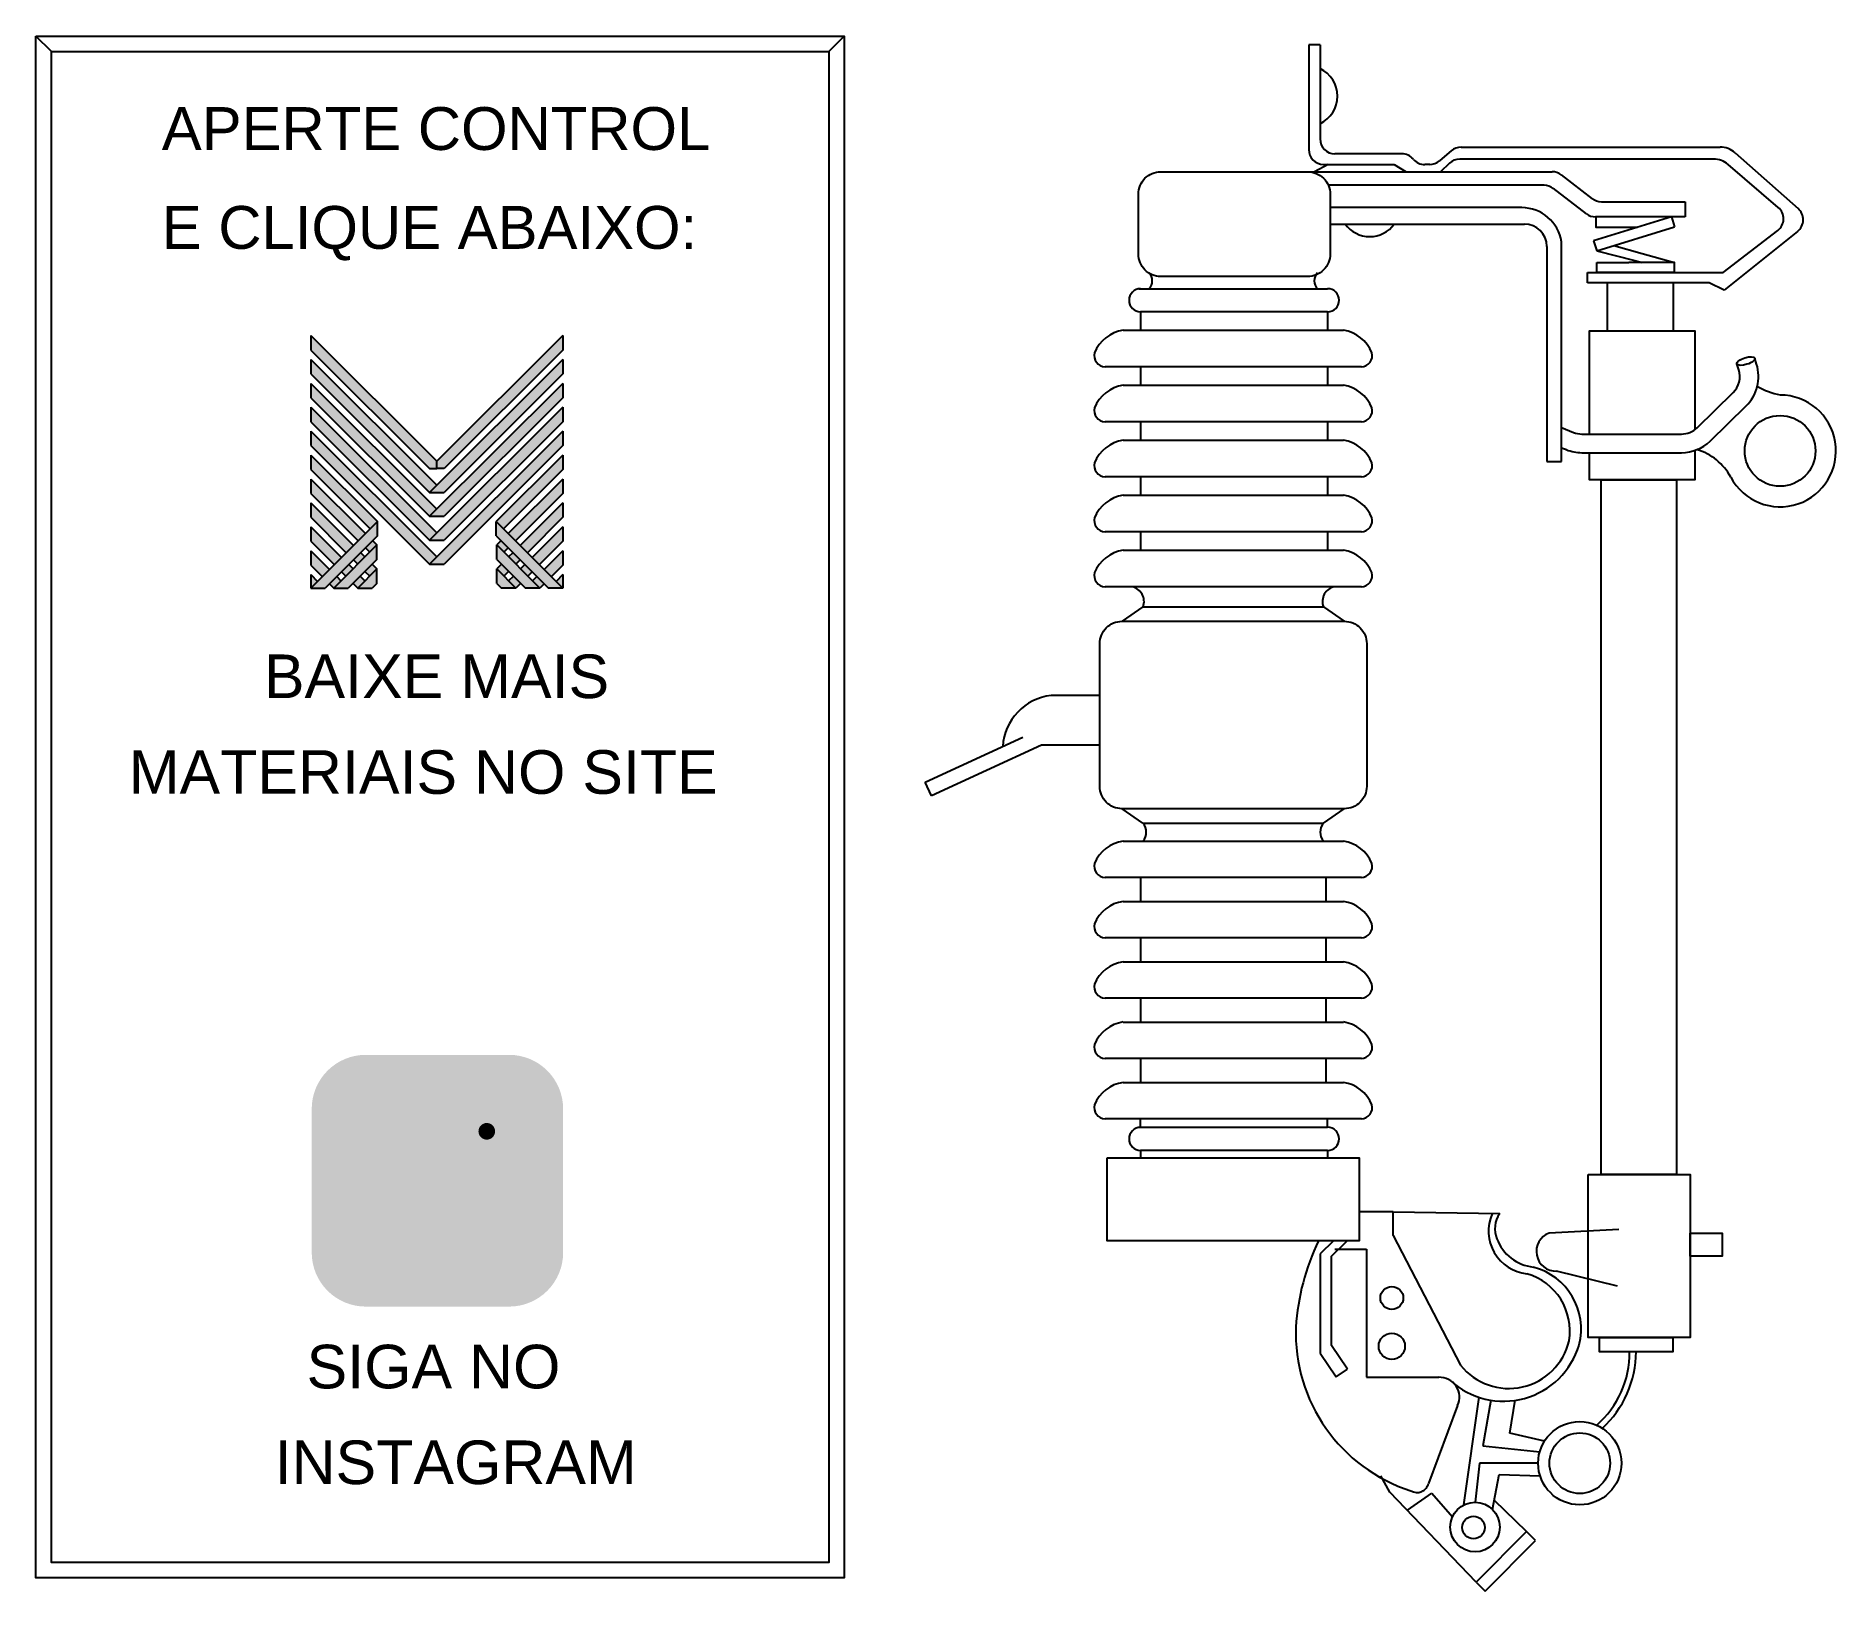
# Model space of a CAD drawing. Header units: millimetres. Extents: x 3297 to 5710, y 7077 to 9161.
import ezdxf

# ---------------------------------------------------------------- set-up
doc = ezdxf.new("R2010")
doc.units = ezdxf.units.MM
for name, color, linetype in [('BUCHA DE PASSAGEM', 20, 'Continuous'), ('logo01', 10, 'Continuous'), ('logo02', 250, 'Continuous')]:
    doc.layers.add(name, color=color, linetype=linetype)
doc.styles.get("Standard").update_dxf_attribs({"font": 'arial.ttf'})

# ---------------------------------------------------------------- blocks, each defined once
blk = doc.blocks.new('MESH')
at = {"layer": 'logo01'}
h = blk.add_hatch(color=256, dxfattribs=at)
h.dxf.hatch_style = 1
h.paths.add_polyline_path([(30046, 14087), (30046, 13835), (32119, 11769), (32248, 11769), (32248, 11893)])
h.paths.add_polyline_path([(30046, 13670), (30046, 13418), (32121, 11349), (32248, 11475)])
h.paths.add_polyline_path([(30046, 13253), (30046, 13001), (32121, 10932), (32248, 11058)])
h.paths.add_polyline_path([(30046, 12835), (30046, 12583), (32121, 10515), (32248, 10641)])
h.paths.add_polyline_path([(30046, 12418), (30046, 12166), (32121, 10097), (32248, 10223)])
h.paths.add_polyline_path([(30046, 12001), (30046, 11749), (31084, 10714), (31211, 10840)])
h.paths.add_polyline_path([(30046, 11583), (30046, 11331), (30875, 10505), (31001, 10631)])
h.paths.add_polyline_path([(30046, 11166), (30046, 10914), (30666, 10296), (30792, 10422)])
h.paths.add_polyline_path([(30046, 10749), (30046, 10497), (30456, 10088), (30583, 10214)])
h.paths.add_polyline_path([(30046, 10331), (30046, 10079), (30247, 9879), (30373, 10005)])
h.paths.add_polyline_path([(30164, 9796), (30046, 9914), (30046, 9679)])
h.paths.add_polyline_path([(30574, 9805), (30500, 9879), (30373, 9753), (30448, 9679)])
h.paths.add_polyline_path([(30784, 10013), (30709, 10088), (30583, 9962), (30657, 9887)])
h.paths.add_polyline_path([(30993, 9805), (30910, 9887), (30784, 9761), (30867, 9679)])
h.paths.add_polyline_path([(30993, 10222), (30918, 10296), (30792, 10170), (30867, 10096)])
h.paths.add_polyline_path([(31119, 10096), (30993, 9970), (31076, 9887), (31202, 10013)])
h.paths.add_polyline_path([(31202, 10431), (31128, 10505), (31001, 10379), (31076, 10305)], flags=17)
h.paths.add_polyline_path([(33284, 10840), (33284, 10588), (34196, 9679), (34449, 9679)])
h.paths.add_polyline_path([(33293, 10431), (33293, 10179), (33794, 9679), (34047, 9679)])
h.paths.add_polyline_path([(33293, 10013), (33293, 9761), (33376, 9679), (33628, 9679)], flags=17)
at = {"layer": 'logo02'}
h = blk.add_hatch(color=256, dxfattribs=at)
h.dxf.hatch_style = 1
h.paths.add_polyline_path([(34449, 13835), (34449, 14087), (32248, 11893), (32248, 11769), (32376, 11769)])
h.paths.add_polyline_path([(34449, 13418), (34449, 13670), (32121, 11349), (32374, 11349)])
h.paths.add_polyline_path([(34449, 13001), (34449, 13253), (32121, 10932), (32374, 10932)])
h.paths.add_polyline_path([(34449, 12583), (34449, 12835), (32121, 10515), (32374, 10515)])
h.paths.add_polyline_path([(34449, 12166), (34449, 12418), (32121, 10097), (32374, 10097)])
h.paths.add_polyline_path([(34449, 11749), (34449, 12001), (33284, 10840), (33411, 10714)], flags=17)
h.paths.add_polyline_path([(34449, 11331), (34449, 11583), (33494, 10631), (33620, 10505)], flags=17)
h.paths.add_polyline_path([(34449, 10914), (34449, 11166), (33703, 10422), (33829, 10296)], flags=17)
h.paths.add_polyline_path([(34449, 10497), (34449, 10749), (33912, 10214), (34039, 10088)])
h.paths.add_polyline_path([(34449, 10331), (34122, 10005), (34248, 9879), (34449, 10079)])
h.paths.add_polyline_path([(33577, 10296), (33502, 10222), (33628, 10096), (33703, 10170)])
h.paths.add_polyline_path([(33367, 10505), (33293, 10431), (33419, 10305), (33494, 10379)], flags=17)
h.paths.add_polyline_path([(33376, 10096), (33293, 10013), (33419, 9887), (33502, 9970)])
h.paths.add_polyline_path([(33786, 10088), (33711, 10013), (33838, 9887), (33912, 9962)])
h.paths.add_polyline_path([(33585, 9887), (33502, 9805), (33628, 9679), (33711, 9761)])
h.paths.add_polyline_path([(33995, 9879), (33921, 9805), (34047, 9679), (34122, 9753)])
h.paths.add_polyline_path([(34449, 9914), (34331, 9796), (34449, 9679)])
h.paths.add_polyline_path([(31202, 10013), (30867, 9679), (31119, 9679), (31202, 9761)], flags=17)
h.paths.add_polyline_path([(31202, 10179), (31202, 10431), (30448, 9679), (30701, 9679)])
h.paths.add_polyline_path([(31211, 10588), (31211, 10840), (30046, 9679), (30299, 9679)])
at = {"layer": 'logo01'}
for p, q in [((30046, 14087), (30046, 13835)), ((30046, 14087), (32248, 11893)), ((30046, 13835), (32119, 11769)), ((30046, 13670), (30046, 13418)), ((30046, 13670), (32248, 11475)), ((30046, 13418), (32121, 11349)), ((30046, 13253), (30046, 13001)), ((30046, 13253), (32248, 11058)), ((30046, 13001), (32121, 10932)), ((30046, 12835), (30046, 12583)), ((30046, 12835), (32248, 10641)), ((30046, 12583), (32121, 10515)), ((30046, 12418), (30046, 12166)), ((30046, 12418), (32248, 10223)), ((30046, 12166), (32121, 10097)), ((30046, 12001), (30046, 11749)), ((30046, 12001), (31211, 10840)), ((30046, 11749), (31084, 10714)), ((32119, 11769), (32248, 11769)), ((30046, 11583), (30046, 11331)), ((30046, 11583), (31001, 10631)), ((30046, 11331), (30875, 10505)), ((30046, 11166), (30046, 10914)), ((30046, 11166), (30792, 10422)), ((30046, 10914), (30666, 10296)), ((30046, 10749), (30046, 10497)), ((30046, 10749), (30583, 10214)), ((33284, 10840), (34449, 9679)), ((33284, 10588), (33284, 10840)), ((30046, 10497), (30456, 10088)), ((31001, 10379), (31076, 10305)), ((31128, 10505), (31202, 10431)), ((33284, 10588), (34196, 9679)), ((33293, 10431), (34047, 9679)), ((33293, 10179), (33293, 10431)), ((30046, 10331), (30046, 10079)), ((30046, 10331), (30373, 10005)), ((30046, 10079), (30247, 9879)), ((30709, 10088), (30784, 10013)), ((30792, 10170), (30867, 10096)), ((30918, 10296), (30993, 10222)), ((31119, 10096), (31202, 10013)), ((33293, 10179), (33794, 9679)), ((30046, 9914), (30046, 9679)), ((30046, 9914), (30164, 9796)), ((30373, 9753), (30448, 9679)), ((30500, 9879), (30574, 9805)), ((30583, 9962), (30657, 9887)), ((30784, 9761), (30867, 9679)), ((30910, 9887), (30993, 9805)), ((30993, 9970), (31076, 9887)), ((33293, 10013), (33628, 9679)), ((33293, 9761), (33293, 10013)), ((33293, 9761), (33376, 9679)), ((33628, 9679), (33376, 9679)), ((34047, 9679), (33794, 9679)), ((34449, 9679), (34196, 9679))]:
    blk.add_line(p, q, dxfattribs=at)
at = {"layer": 'logo02'}
for p, q in [((34449, 14087), (32248, 11893)), ((34449, 13835), (32376, 11769)), ((34449, 14087), (34449, 13835)), ((34449, 13670), (32121, 11349)), ((34449, 13670), (34449, 13418)), ((34449, 13253), (32121, 10932)), ((34449, 13418), (32374, 11349)), ((34449, 13253), (34449, 13001)), ((34449, 13001), (32374, 10932)), ((34449, 12835), (32121, 10515)), ((34449, 12583), (32374, 10515)), ((34449, 12835), (34449, 12583)), ((34449, 12418), (32121, 10097)), ((34449, 12418), (34449, 12166)), ((34449, 12166), (32374, 10097)), ((34449, 12001), (33284, 10840)), ((34449, 12001), (34449, 11749)), ((32248, 11769), (32248, 11893)), ((32376, 11769), (32248, 11769)), ((34449, 11749), (33411, 10714)), ((32121, 11349), (32374, 11349)), ((34449, 11583), (33494, 10631)), ((34449, 11331), (33620, 10505)), ((34449, 11583), (34449, 11331)), ((34449, 11166), (33703, 10422)), ((34449, 11166), (34449, 10914)), ((31211, 10840), (30046, 9679)), ((31211, 10588), (31211, 10840)), ((32121, 10932), (32374, 10932)), ((34449, 10914), (33829, 10296)), ((34449, 10749), (33912, 10214)), ((34449, 10749), (34449, 10497)), ((31211, 10588), (30299, 9679)), ((31202, 10431), (30448, 9679)), ((31202, 10179), (31202, 10431)), ((32121, 10515), (32374, 10515)), ((33367, 10505), (33293, 10431)), ((33494, 10379), (33419, 10305)), ((34449, 10497), (34039, 10088)), ((31202, 10179), (30701, 9679)), ((32121, 10097), (32374, 10097)), ((33376, 10096), (33293, 10013)), ((33577, 10296), (33502, 10222)), ((33703, 10170), (33628, 10096)), ((33786, 10088), (33711, 10013)), ((34449, 10331), (34122, 10005)), ((34449, 10079), (34248, 9879)), ((34449, 10331), (34449, 10079)), ((31202, 10013), (30867, 9679)), ((31202, 9761), (31119, 9679)), ((31202, 9761), (31202, 10013)), ((33502, 9970), (33419, 9887)), ((33585, 9887), (33502, 9805)), ((33711, 9761), (33628, 9679)), ((33912, 9962), (33838, 9887)), ((33995, 9879), (33921, 9805)), ((34122, 9753), (34047, 9679)), ((34449, 9914), (34331, 9796)), ((34449, 9914), (34449, 9679)), ((30046, 9679), (30299, 9679)), ((30448, 9679), (30701, 9679)), ((30867, 9679), (31119, 9679))]:
    blk.add_line(p, q, dxfattribs=at)

msp = doc.modelspace()

# ---------------------------------------------------------------- hatches: boundary and pattern name
at = {"layer": 'BUCHA DE PASSAGEM'}
h = msp.add_hatch(color=18, dxfattribs=at)
h.dxf.hatch_style = 1
h.paths.add_polyline_path([(3931.5, 7795.7), (3739.3, 7795.7, 0.414214), (3666.9, 7723.3), (3666.9, 7530.7, 0.414214), (3739.3, 7458.3), (3931.5, 7458.3, 0.414214), (4003.9, 7530.7), (4003.9, 7723.3, 0.414214)])
h.paths.add_polyline_path([(3788.7, 7748.8), (3882.1, 7748.8, -0.414214), (3957, 7674), (3957, 7580.1, -0.414214), (3882.1, 7505.2), (3788.7, 7505.2, -0.414214), (3713.8, 7580.1), (3713.8, 7674, -0.414214)], flags=16)
h.paths.add_polyline_path([(3788.7, 7726.6), (3882.1, 7726.6, -0.414214), (3934.8, 7674), (3934.8, 7580.1, -0.414214), (3882.1, 7527.5), (3788.7, 7527.5, -0.414214), (3736, 7580.1), (3736, 7674, -0.414214)], flags=0)
h.paths.add_polyline_path([(3892.7, 7627, -1), (3778.1, 7627, -1)], flags=0)
h.paths.add_polyline_path([(3870.4, 7627, -1), (3800.4, 7627, -1)], flags=0)
h.paths.add_polyline_path([(3912.7, 7693.2, -1), (3890.4, 7693.2, -1)], flags=0)
h.paths.add_polyline_path([(3882.1, 7726.6), (3788.7, 7726.6, 0.414214), (3736, 7674), (3736, 7580.1, 0.414214), (3788.7, 7527.5), (3882.1, 7527.5, 0.414214), (3934.8, 7580.1), (3934.8, 7674, 0.414214)], flags=0)
h.paths.add_polyline_path([(3800.4, 7627, 1), (3870.4, 7627, 1)], flags=0)
h = msp.add_hatch(color=0, dxfattribs=at)
h.dxf.hatch_style = 1
h.paths.add_polyline_path([(3788.7, 7748.8, 0.414214), (3713.8, 7674), (3713.8, 7580.1, 0.414214), (3788.7, 7505.2), (3882.1, 7505.2, 0.414214), (3957, 7580.1), (3957, 7674, 0.414214), (3882.1, 7748.8)])
h.paths.add_polyline_path([(3912.7, 7693.2, -1), (3890.4, 7693.2, -1)], flags=16)
h.paths.add_polyline_path([(3892.7, 7627, -1), (3778.1, 7627, -1)], flags=16)
h.paths.add_polyline_path([(3870.4, 7627, -1), (3800.4, 7627, -1)], flags=0)
h = msp.add_hatch(color=18, dxfattribs=at)
h.dxf.hatch_style = 1
h.paths.add_polyline_path([(3882.1, 7726.6), (3788.7, 7726.6, 0.414214), (3736, 7674), (3736, 7580.1, 0.414214), (3788.7, 7527.5), (3882.1, 7527.5, 0.414214), (3934.8, 7580.1), (3934.8, 7674, 0.414214)])
h.paths.add_polyline_path([(3892.7, 7627, -1), (3778.1, 7627, -1)], flags=16)
h.paths.add_polyline_path([(3870.4, 7627, -1), (3800.4, 7627, -1)], flags=0)
h.paths.add_polyline_path([(3890.4, 7693.2, -1), (3912.7, 7693.2, -1)], flags=16)
h.paths.add_polyline_path([(3870.4, 7627, 1), (3800.4, 7627, 1)], flags=0)
h = msp.add_hatch(color=0, dxfattribs=at)
h.dxf.hatch_style = 1
h.paths.add_polyline_path([(3912.7, 7693.2, 1), (3890.4, 7693.2, 1)])
h = msp.add_hatch(color=0, dxfattribs=at)
h.dxf.hatch_style = 1
h.paths.add_polyline_path([(3778.1, 7627, 1), (3892.7, 7627, 1)])
h.paths.add_polyline_path([(3870.4, 7627, -1), (3800.4, 7627, -1)], flags=16)
h = msp.add_hatch(color=18, dxfattribs=at)
h.dxf.hatch_style = 1
h.paths.add_polyline_path([(3800.4, 7627, 1), (3870.4, 7627, 1)])

# ---------------------------------------------------------------- linework, layer by layer
at = {"color": 1}
for p, q in [((5018.5, 9149.5), (5003.3, 9149.5)), ((5003.3, 9149.5), (5003.3, 9009)), ((5018.5, 9149.5), (5018.5, 9023.2)), ((5128.1, 9003.2), (5038.5, 9003.2)), ((5194.5, 9007.5), (5178.4, 8993.8)), ((5207.4, 9012.2), (5554.9, 9012.2)), ((5574.8, 9004.7), (5659.3, 8929.9)), ((5002, 8979.2), (5329.6, 8979.2)), ((5029.4, 8989), (5011.2, 8979.2)), ((5023.3, 8989), (5117.9, 8989)), ((5117.9, 8989), (5134.1, 8979.2)), ((5143.7, 8995.8), (5143.2, 8996.4)), ((5165.4, 8989), (5158.7, 8989)), ((5191.9, 8990.6), (5179.9, 8979.2)), ((5546, 8996.1), (5205.7, 8996.1)), ((5632.7, 8931.5), (5565.5, 8988.9)), ((5318.9, 8961.1), (5029.5, 8961.1)), ((5375.4, 8923), (5331.1, 8957)), ((5341.8, 8975.1), (5383.4, 8943.1)), ((5288.8, 8931.2), (5032, 8931.2)), ((5395.6, 8939), (5507.7, 8939)), ((5507.7, 8939), (5507.7, 8918.8)), ((5032, 8909.1), (5292.4, 8909.1)), ((5489.5, 8918.8), (5385.2, 8886.8)), ((5507.7, 8918.8), (5387.6, 8918.8)), ((5389.3, 8873.3), (5493.6, 8905.3)), ((5489.5, 8918.8), (5493.6, 8905.3)), ((5322.4, 8879.1), (5322.4, 8590.8)), ((5342.2, 8590.8), (5342.2, 8885.4)), ((5385.2, 8886.8), (5389.3, 8873.3)), ((5412.3, 8880.3), (5450.2, 8869.8)), ((5558.7, 8844), (5631.9, 8900.4)), ((5658.6, 8899.3), (5560.3, 8820.4)), ((5389.3, 8873.3), (5440.4, 8860.2)), ((5389.3, 8844.5), (5389.3, 8857.7)), ((5389.3, 8857.7), (5432.3, 8857.7)), ((5440.4, 8860.2), (5450.2, 8857.7)), ((5450.2, 8869.8), (5493.6, 8857.7)), ((5376.8, 8830.5), (5376.8, 8844)), ((5376.8, 8844), (5558.7, 8844)), ((5540, 8830.5), (5376.8, 8830.5)), ((5560.3, 8820.4), (5540, 8830.5)), ((4778, 8791.5), (4778, 8766.7)), ((5028.5, 8791.5), (5028.5, 8766.7)), ((4778, 8717.9), (4778, 8693)), ((5028.5, 8717.9), (5028.5, 8693)), ((5579.8, 8713.8), (5577.3, 8721.7)), ((5603.6, 8721.4), (5601.3, 8729.4)), ((5523.9, 8636.2), (5572.2, 8683.2)), ((5541.3, 8618.3), (5589.6, 8665.3)), ((4778, 8644.2), (4778, 8619.3)), ((5028.5, 8644.2), (5028.5, 8619.3)), ((5342.2, 8636.4), (5358, 8629.9)), ((5369.4, 8627.7), (5502.9, 8627.7)), ((5322.4, 8590.8), (5342.2, 8590.8)), ((5342.2, 8609.4), (5348.6, 8606.8)), ((5369.4, 8602.7), (5502.9, 8602.7)), ((4778, 8570.5), (4778, 8545.6)), ((5028.5, 8570.5), (5028.5, 8545.6)), ((4778, 8496.8), (4778, 8471.9)), ((5028.5, 8496.8), (5028.5, 8471.9)), ((4781.1, 8396.3), (4753.2, 8376.8)), ((4781.1, 8396.3), (5023.1, 8396.3)), ((5023.1, 8396.3), (5051, 8376.8)), ((4723.2, 8277.5), (4657.9, 8277.5)), ((4723.2, 8277.5), (4723.2, 8277.5)), ((4489.2, 8161.1), (4619.9, 8221.3)), ((4645.1, 8210.9), (4497.6, 8142.9)), ((4723.2, 8210.9), (4645.1, 8210.9)), ((4723.2, 8210.9), (4723.2, 8210.9)), ((4497.6, 8142.9), (4489.2, 8161.1)), ((4781.1, 8106), (4753.2, 8125.5)), ((5023.1, 8106), (5051, 8125.5)), ((4781.1, 8106), (5023.1, 8106)), ((4778, 8033.4), (4778, 8001.4)), ((5026.1, 8033.4), (5026.1, 8001.4)), ((4778, 7952.5), (4778, 7920.5)), ((5026.1, 7952.5), (5026.1, 7920.5)), ((4778, 7871.7), (4778, 7839.7)), ((5026.1, 7871.7), (5026.1, 7839.7)), ((4778, 7790.8), (4778, 7758.8)), ((5026.1, 7790.8), (5026.1, 7758.8)), ((4778, 7698.6), (4778, 7710)), ((5028.5, 7698.6), (5028.5, 7710)), ((4778, 7667.7), (4778, 7657.7)), ((5028.5, 7667.7), (5028.5, 7657.7)), ((5116.3, 7585.5), (5071, 7585.5)), ((5116.3, 7553.5), (5116.3, 7585.5)), ((5116.3, 7585.5), (5259.3, 7582.9)), ((5116.3, 7553.5), (5206.8, 7379.7)), ((5418.8, 7561.7), (5325.6, 7556.9)), ((5036.4, 7546.6), (5018.4, 7529.1)), ((5018.4, 7529.1), (5018.4, 7395.7)), ((5033.6, 7526.1), (5054.9, 7546.6)), ((5038.5, 7535.2), (5080.9, 7535.2)), ((5080.9, 7535.2), (5080.9, 7363.5)), ((5033.6, 7406.1), (5033.6, 7526.1)), ((5417.1, 7485.6), (5335.6, 7505.8)), ((5018.4, 7395.7), (5039.9, 7364.2)), ((5055.2, 7374.6), (5033.6, 7406.1)), ((5039.9, 7364.2), (5055.2, 7374.6)), ((5080.9, 7363.5), (5177.6, 7363.5)), ((5231.4, 7336.9), (5210.9, 7192.4)), ((5202.8, 7325.6), (5163.9, 7221.4)), ((5247.2, 7333), (5236.6, 7271.7)), ((5272.9, 7288.6), (5279.9, 7332.7)), ((5319.3, 7278.1), (5272.9, 7288.6)), ((5236.6, 7271.7), (5312.9, 7263.8)), ((5232, 7248.4), (5226.2, 7196.1)), ((5310.8, 7248.4), (5232, 7248.4)), ((5112.2, 7209.8), (5099.8, 7231.4)), ((5249.8, 7186.3), (5258.6, 7233.4)), ((5258.6, 7233.4), (5313.4, 7231.5)), ((5227.7, 7089), (5112.2, 7209.8)), ((5135.5, 7185.5), (5168.5, 7208.4)), ((5168.5, 7208.4), (5196, 7176.7)), ((5295.4, 7156.8), (5252.1, 7198.6)), ((5295.4, 7156.8), (5227.7, 7089)), ((5239.6, 7077.1), (5307.3, 7144.9)), ((5307.3, 7144.9), (5295.4, 7156.8)), ((5227.7, 7089), (5239.6, 7077.1))]:
    msp.add_line(p, q, dxfattribs=at)
for points in [[(4805, 8979.2), (5002, 8979.2, -0.414214), (5032, 8949.2), (5032, 8868.9, -0.414214), (5002, 8838.9), (4805, 8838.9, -0.414214), (4775, 8868.9), (4775, 8949.2, -0.414214)], [(4753.2, 8376.8), (5051, 8376.8, -0.414214), (5081, 8346.8), (5081, 8155.5, -0.414214), (5051, 8125.5), (4753.2, 8125.5, -0.414214), (4723.2, 8155.5), (4723.2, 8346.8, -0.414214)]]:
    msp.add_lwpolyline(points, format="xyb", close=True, dxfattribs=at)
for points in [[(5489.5, 8918.8), (5388, 8918.8), (5388, 8904.8), (5443.9, 8904.8)], [(5389.3, 8844.5), (5493.6, 8844.5), (5493.6, 8857.7), (5432.3, 8857.7)], [(4775.7, 8822.5), (5028.5, 8822.5)], [(5028.5, 8791.5), (4778, 8791.5)], [(4754.5, 8766.7), (5049.7, 8766.7)], [(5379.8, 8627.7), (5379.8, 8766.2), (5520.7, 8766.2), (5520.7, 8633.5)], [(5073.9, 8717.9), (4730.3, 8717.9)], [(4754.5, 8693), (5049.7, 8693)], [(5073.9, 8644.2), (4730.3, 8644.2)], [(4754.5, 8619.3), (5049.7, 8619.3)], [(5520.7, 8605.6), (5520.7, 8566.4), (5379.8, 8566.4), (5379.8, 8602.7)], [(5073.9, 8570.5), (4730.3, 8570.5)], [(4754.5, 8545.6), (5049.7, 8545.6)], [(5073.9, 8496.8), (4730.3, 8496.8)], [(4754.5, 8471.9), (5049.7, 8471.9)], [(5073.9, 8423.1), (4730.3, 8423.1)], [(4754.5, 8082.2), (5049.7, 8082.2)], [(5073.9, 8033.4), (4730.3, 8033.4)], [(4754.5, 8001.4), (5049.7, 8001.4)], [(5073.9, 7952.5), (4730.3, 7952.5)], [(4754.5, 7920.5), (5049.7, 7920.5)], [(5073.9, 7871.7), (4730.3, 7871.7)], [(4754.5, 7839.7), (5049.7, 7839.7)], [(5073.9, 7790.8), (4730.3, 7790.8)], [(4754.5, 7758.8), (5049.7, 7758.8)], [(5073.9, 7710), (4730.3, 7710)], [(4775.7, 7698.6), (5028.5, 7698.6)], [(5028.5, 7667.7), (4778, 7667.7)]]:
    msp.add_lwpolyline(points, dxfattribs=at)
for points in [[(5403.2, 8766.2), (5492.3, 8766.2), (5492.3, 8830.5), (5403.2, 8830.5)], [(5395.2, 8566.4), (5496.1, 8566.4), (5496.1, 7635.2), (5395.2, 7635.2)], [(4733.2, 7657.7), (5071, 7657.7), (5071, 7546.6), (4733.2, 7546.6)], [(5377.9, 7635.2), (5514.6, 7635.2), (5514.6, 7417.1), (5377.9, 7417.1)], [(5514.6, 7556.5), (5557.5, 7556.5), (5557.5, 7526.1), (5514.6, 7526.1)], [(5393.1, 7417.1), (5491.2, 7417.1), (5491.2, 7397.8), (5393.1, 7397.8)]]:
    msp.add_lwpolyline(points, close=True, dxfattribs=at)
for centre, radius in [((5635.1, 8605.1), 47.4), ((5114.7, 7469.9), 15.3), ((5114.7, 7405.1), 17.6), ((5366.6, 7248.4), 55.8), ((5366.6, 7248.4), 40.6), ((5226.2, 7162.8), 33.2), ((5224.2, 7162.3), 15.1)]:
    msp.add_circle(centre, radius, dxfattribs=at)
for centre, radius, start, end in [((5000.9, 9080.6), 40.9, 295.3815, 64.6185), ((5023.3, 9009), 20, 180, 270), ((5038.5, 9023.2), 20, 180, 270), ((5128.1, 8983.2), 20, 41.2058, 90), ((5207.4, 8992.2), 20, 90, 130.4454), ((5554.9, 8982.2), 30, 48.495, 90), ((5158.7, 9009), 20, 221.2058, 270), ((5165.4, 9009), 20, 270, 310.4454), ((5205.7, 8976.1), 20, 90, 133.4499), ((5329.6, 8959.2), 20, 52.4666, 90), ((5546, 8966.1), 30, 49.4778, 90), ((5318.9, 8941.1), 20, 52.4845, 90), ((5288.5, 8876.7), 54.4, 9.1843, 89.6913), ((5395.6, 8959), 20, 232.4666, 270), ((5619.7, 8916.3), 20, 307.6047, 49.4778), ((5646, 8914.9), 20, 308.7919, 48.495), ((5085.1, 8932.8), 40.5, 215.878, 324.122), ((5292.4, 8879.1), 30, 0, 90), ((5387.6, 8938.8), 20, 232.4845, 270), ((4779.1, 8833), 14.5, 313.3594, 46.6406), ((5025.1, 8833), 14.5, 133.3594, 226.6406), ((4778, 8807), 15.5, 90, 270), ((5028.5, 8807), 15.5, 270, 90), ((4762, 8717.6), 49.7, 98.7097, 157.381), ((5042.2, 8717.6), 49.7, 22.619, 81.2903), ((4730.9, 8733), 15.2, 165.8209, 267.7979), ((5073.3, 8733), 15.2, 272.2021, 14.1791), ((5551.2, 8704.7), 30, 314.2609, 17.6616), ((5551.2, 8704.7), 55, 314.2609, 17.6616), ((4762, 8643.9), 49.7, 98.7097, 157.381), ((5042.2, 8643.9), 49.7, 22.619, 81.2903), ((5654.1, 8778.2), 99.9, 240.3098, 259.0465), ((4730.9, 8659.3), 15.2, 165.8209, 267.7979), ((5073.3, 8659.3), 15.2, 272.2021, 14.1791), ((5635.1, 8605.1), 74.9, 207.9782, 90), ((4762, 8570.2), 49.7, 98.7097, 157.381), ((5042.2, 8570.2), 49.7, 22.619, 81.2903), ((5369.4, 8657.7), 30, 247.7573, 270), ((5502.9, 8657.7), 30, 270, 314.2609), ((5502.9, 8657.7), 55, 270, 314.2609), ((5369.4, 8657.7), 55, 247.7573, 270), ((5502.1, 8534), 75.9, 28.3338, 73.5206), ((4730.9, 8585.6), 15.2, 165.8209, 267.7979), ((5073.3, 8585.6), 15.2, 272.2021, 14.1791), ((4762, 8496.5), 49.7, 98.7097, 157.381), ((5042.2, 8496.5), 49.7, 22.619, 81.2903), ((4730.9, 8511.9), 15.2, 165.8209, 267.7979), ((5073.3, 8511.9), 15.2, 272.2021, 14.1791), ((4762, 8422.8), 49.7, 98.7097, 157.381), ((5042.2, 8422.8), 49.7, 22.619, 81.2903), ((4730.9, 8438.2), 15.2, 165.8209, 267.7979), ((4762.3, 8403.4), 20.2, 339.3054, 77.6871), ((5041.9, 8403.4), 20.2, 102.3129, 200.6946), ((5073.3, 8438.2), 15.2, 272.2021, 14.1791), ((4666.8, 8204.2), 73.8, 96.9133, 176.27), ((4767.4, 8094.1), 18.2, 319.0705, 40.9295), ((5036.8, 8094.1), 18.2, 139.0705, 220.9295), ((4762, 8033.1), 49.7, 98.7097, 157.381), ((5042.2, 8033.1), 49.7, 22.619, 81.2903), ((4730.9, 8048.5), 15.2, 165.8209, 267.7979), ((5073.3, 8048.5), 15.2, 272.2021, 14.1791), ((4762, 7952.3), 49.7, 98.7097, 157.381), ((5042.2, 7952.3), 49.7, 22.619, 81.2903), ((4730.9, 7967.7), 15.2, 165.8209, 267.7979), ((5073.3, 7967.7), 15.2, 272.2021, 14.1791), ((4762, 7871.4), 49.7, 98.7097, 157.381), ((5042.2, 7871.4), 49.7, 22.619, 81.2903), ((4730.9, 7886.8), 15.2, 165.8209, 267.7979), ((5073.3, 7886.8), 15.2, 272.2021, 14.1791), ((4762, 7790.6), 49.7, 98.7097, 157.381), ((5042.2, 7790.6), 49.7, 22.619, 81.2903), ((4730.9, 7806), 15.2, 165.8209, 267.7979), ((5073.3, 7806), 15.2, 272.2021, 14.1791), ((4762, 7709.7), 49.7, 98.7097, 157.381), ((5042.2, 7709.7), 49.7, 22.619, 81.2903), ((4730.9, 7725.1), 15.2, 165.8209, 267.7979), ((5073.3, 7725.1), 15.2, 272.2021, 14.1791), ((4778, 7683.1), 15.5, 90, 270), ((5028.5, 7683.1), 15.5, 270, 90), ((5301.8, 7559.5), 57.5, 156.1051, 263.9879), ((5288, 7562.6), 35.2, 144.7374, 202.3877), ((5334.8, 7532.2), 26.4, 110.571, 271.5746), ((5301.5, 7410.4), 316.1, 154.4903, 176.2876), ((5310.8, 7570), 59.1, 200.6042, 263.6846), ((5282.6, 7428.2), 85.8, 345.6018, 75.3522), ((5273.3, 7425.6), 80, 350.5208, 73.7056), ((5208, 7422.9), 222.1, 177.9256, 252.2246), ((5271.6, 7431.4), 82.8, 218.6184, 346.7307), ((5264.4, 7437.3), 105.8, 227.7085, 343.2398), ((5304, 7396.6), 129.4, 311.2974, 0.5187), ((5300.3, 7399.1), 141.9, 312.9412, 359.441), ((5178.5, 7336.8), 26.8, 335.2457, 91.9787), ((5148.5, 7225), 15.9, 238.7902, 346.9409)]:
    msp.add_arc(centre, radius, start, end, dxfattribs=at)
msp.add_ellipse((5589.3, 8725.5), major_axis=(-12, -3.8), ratio=0.364267, dxfattribs=at)
at = {"layer": 'BUCHA DE PASSAGEM'}
for p, q in [((3318, 9140.4), (3297.3, 9161.1)), ((4359.9, 9140.4), (4380.6, 9161.1))]:
    msp.add_line(p, q, dxfattribs=at)
for points in [[(3297.3, 9161.1), (4380.6, 9161.1), (4380.6, 7094.7), (3297.3, 7094.7)], [(3318, 9140.4), (4359.9, 9140.4), (4359.9, 7115.4), (3318, 7115.4)]]:
    msp.add_lwpolyline(points, close=True, dxfattribs=at)

# ---------------------------------------------------------------- block references
at = {"xscale": 0.07675173039824751, "yscale": 0.07675173039824751, "zscale": 0.07675173039824751}
msp.add_blockref('MESH', (1359.5, 7678.4), dxfattribs=at)

# ---------------------------------------------------------------- texts
at = {"layer": 'BUCHA DE PASSAGEM'}
for s, height, p in [('APERTE CONTROL', 57.42, (3465.9, 9008.4)), ('E CLIQUE ABAIXO:', 57.42, (3465.9, 8875.9)), ('BAIXE MAIS', 58.45, (3602.8, 8273.8)), ('MATERIAIS NO SITE', 58.454, (3421.7, 8145.5)), ('SIGA NO', 58.45, (3660, 7348.7)), ('INSTAGRAM', 58.45, (3617.2, 7220.4))]:
    msp.add_text(s, height=height, dxfattribs=at).set_placement(p)

doc.saveas('drawing.dxf')
